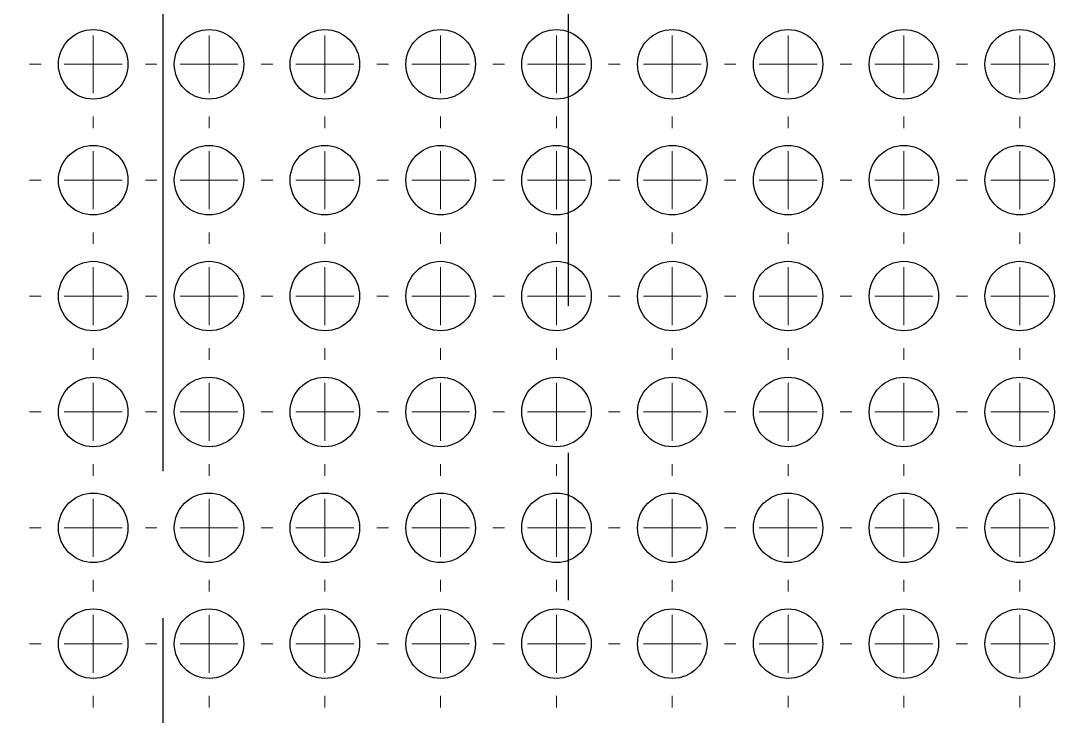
# Model space of a CAD drawing. Header units: millimetres. Extents: x -195 to 429, y -136 to 488.
# Drawn here: x 167.57 to 185.57, y 123.15 to 135.15 of the extents above; entities that cross this region are included whole.
import ezdxf

# ---------------------------------------------------------------- set-up
doc = ezdxf.new("R2010")
doc.units = ezdxf.units.MM
doc.linetypes.add('CENTERX2', pattern=[20.32, 12.7, -2.54, 2.54, -2.54])

# ---------------------------------------------------------------- blocks, each defined once
blk = doc.blocks.new('SW_CENTERMARKSYMBOL_2')
at = {"color": 0, "linetype": 'Continuous', "lineweight": 18}
for p, q in [((0, 1), (0, 1.1)), ((0, 0), (0, 0.5)), ((-1, 0), (-1.1, 0)), ((0, 0), (-0.5, 0)), ((0, 0), (0, -0.5)), ((0, 0), (0.5, 0)), ((1, 0), (1.1, 0)), ((0, -1), (0, -1.1))]:
    blk.add_line(p, q, dxfattribs=at)
blk = doc.blocks.new('SW_CENTERMARKSYMBOL_3')
at = {"color": 0, "linetype": 'Continuous', "lineweight": 18}
for p, q in [((0, 1), (0, 1.1)), ((0, 0), (0, 0.5)), ((-1, 0), (-1.1, 0)), ((0, 0), (-0.5, 0)), ((0, 0), (0, -0.5)), ((0, 0), (0.5, 0)), ((1, 0), (1.1, 0)), ((0, -1), (0, -1.1))]:
    blk.add_line(p, q, dxfattribs=at)
blk = doc.blocks.new('SW_CENTERMARKSYMBOL_5')
at = {"color": 0, "linetype": 'Continuous', "lineweight": 18}
for p, q in [((0, 1), (0, 1.1)), ((0, 0), (0, 0.5)), ((-1, 0), (-1.1, 0)), ((0, 0), (-0.5, 0)), ((0, 0), (0, -0.5)), ((0, 0), (0.5, 0)), ((1, 0), (1.1, 0)), ((0, -1), (0, -1.1))]:
    blk.add_line(p, q, dxfattribs=at)
blk = doc.blocks.new('SW_CENTERMARKSYMBOL_13')
at = {"color": 0, "linetype": 'Continuous', "lineweight": 18}
for p, q in [((0, 1), (0, 1.1)), ((0, 0), (0, 0.5)), ((-1, 0), (-1.1, 0)), ((0, 0), (-0.5, 0)), ((0, 0), (0, -0.5)), ((0, 0), (0.5, 0)), ((1, 0), (1.1, 0)), ((0, -1), (0, -1.1))]:
    blk.add_line(p, q, dxfattribs=at)
blk = doc.blocks.new('SW_CENTERMARKSYMBOL_25')
at = {"color": 0, "linetype": 'Continuous', "lineweight": 18}
for p, q in [((0, 1), (0, 1.1)), ((0, 0), (0, 0.5)), ((-1, 0), (-1.1, 0)), ((0, 0), (-0.5, 0)), ((0, 0), (0, -0.5)), ((0, 0), (0.5, 0)), ((1, 0), (1.1, 0)), ((0, -1), (0, -1.1))]:
    blk.add_line(p, q, dxfattribs=at)
blk = doc.blocks.new('SW_CENTERMARKSYMBOL_26')
at = {"color": 0, "linetype": 'Continuous', "lineweight": 18}
for p, q in [((0, 1), (0, 1.1)), ((0, 0), (0, 0.5)), ((-1, 0), (-1.1, 0)), ((0, 0), (-0.5, 0)), ((0, 0), (0, -0.5)), ((0, 0), (0.5, 0)), ((1, 0), (1.1, 0)), ((0, -1), (0, -1.1))]:
    blk.add_line(p, q, dxfattribs=at)
blk = doc.blocks.new('SW_CENTERMARKSYMBOL_28')
at = {"color": 0, "linetype": 'Continuous', "lineweight": 18}
for p, q in [((0, 1), (0, 1.1)), ((0, 0), (0, 0.5)), ((-1, 0), (-1.1, 0)), ((0, 0), (-0.5, 0)), ((0, 0), (0, -0.5)), ((0, 0), (0.5, 0)), ((1, 0), (1.1, 0)), ((0, -1), (0, -1.1))]:
    blk.add_line(p, q, dxfattribs=at)
blk = doc.blocks.new('SW_CENTERMARKSYMBOL_30')
at = {"color": 0, "linetype": 'Continuous', "lineweight": 18}
for p, q in [((0, 1), (0, 1.1)), ((0, 0), (0, 0.5)), ((-1, 0), (-1.1, 0)), ((0, 0), (-0.5, 0)), ((0, 0), (0, -0.5)), ((0, 0), (0.5, 0)), ((1, 0), (1.1, 0)), ((0, -1), (0, -1.1))]:
    blk.add_line(p, q, dxfattribs=at)
blk = doc.blocks.new('SW_CENTERMARKSYMBOL_31')
at = {"color": 0, "linetype": 'Continuous', "lineweight": 18}
for p, q in [((0, 1), (0, 1.1)), ((0, 0), (0, 0.5)), ((-1, 0), (-1.1, 0)), ((0, 0), (-0.5, 0)), ((0, 0), (0, -0.5)), ((0, 0), (0.5, 0)), ((1, 0), (1.1, 0)), ((0, -1), (0, -1.1))]:
    blk.add_line(p, q, dxfattribs=at)
blk = doc.blocks.new('SW_CENTERMARKSYMBOL_32')
at = {"color": 0, "linetype": 'Continuous', "lineweight": 18}
for p, q in [((0, 1), (0, 1.1)), ((0, 0), (0, 0.5)), ((-1, 0), (-1.1, 0)), ((0, 0), (-0.5, 0)), ((0, 0), (0, -0.5)), ((0, 0), (0.5, 0)), ((1, 0), (1.1, 0)), ((0, -1), (0, -1.1))]:
    blk.add_line(p, q, dxfattribs=at)
blk = doc.blocks.new('SW_CENTERMARKSYMBOL_33')
at = {"color": 0, "linetype": 'Continuous', "lineweight": 18}
for p, q in [((0, 1), (0, 1.1)), ((0, 0), (0, 0.5)), ((-1, 0), (-1.1, 0)), ((0, 0), (-0.5, 0)), ((0, 0), (0, -0.5)), ((0, 0), (0.5, 0)), ((1, 0), (1.1, 0)), ((0, -1), (0, -1.1))]:
    blk.add_line(p, q, dxfattribs=at)
blk = doc.blocks.new('SW_CENTERMARKSYMBOL_36')
at = {"color": 0, "linetype": 'Continuous', "lineweight": 18}
for p, q in [((0, 1), (0, 1.1)), ((0, 0), (0, 0.5)), ((-1, 0), (-1.1, 0)), ((0, 0), (-0.5, 0)), ((0, 0), (0, -0.5)), ((0, 0), (0.5, 0)), ((1, 0), (1.1, 0)), ((0, -1), (0, -1.1))]:
    blk.add_line(p, q, dxfattribs=at)
blk = doc.blocks.new('SW_CENTERMARKSYMBOL_38')
at = {"color": 0, "linetype": 'Continuous', "lineweight": 18}
for p, q in [((0, 1), (0, 1.1)), ((0, 0), (0, 0.5)), ((-1, 0), (-1.1, 0)), ((0, 0), (-0.5, 0)), ((0, 0), (0, -0.5)), ((0, 0), (0.5, 0)), ((1, 0), (1.1, 0)), ((0, -1), (0, -1.1))]:
    blk.add_line(p, q, dxfattribs=at)
blk = doc.blocks.new('SW_CENTERMARKSYMBOL_39')
at = {"color": 0, "linetype": 'Continuous', "lineweight": 18}
for p, q in [((0, 1), (0, 1.1)), ((0, 0), (0, 0.5)), ((-1, 0), (-1.1, 0)), ((0, 0), (-0.5, 0)), ((0, 0), (0, -0.5)), ((0, 0), (0.5, 0)), ((1, 0), (1.1, 0)), ((0, -1), (0, -1.1))]:
    blk.add_line(p, q, dxfattribs=at)
blk = doc.blocks.new('SW_CENTERMARKSYMBOL_40')
at = {"color": 0, "linetype": 'Continuous', "lineweight": 18}
for p, q in [((0, 1), (0, 1.1)), ((0, 0), (0, 0.5)), ((-1, 0), (-1.1, 0)), ((0, 0), (-0.5, 0)), ((0, 0), (0, -0.5)), ((0, 0), (0.5, 0)), ((1, 0), (1.1, 0)), ((0, -1), (0, -1.1))]:
    blk.add_line(p, q, dxfattribs=at)
blk = doc.blocks.new('SW_CENTERMARKSYMBOL_45')
at = {"color": 0, "linetype": 'Continuous', "lineweight": 18}
for p, q in [((0, 1), (0, 1.1)), ((0, 0), (0, 0.5)), ((-1, 0), (-1.1, 0)), ((0, 0), (-0.5, 0)), ((0, 0), (0, -0.5)), ((0, 0), (0.5, 0)), ((1, 0), (1.1, 0)), ((0, -1), (0, -1.1))]:
    blk.add_line(p, q, dxfattribs=at)
blk = doc.blocks.new('SW_CENTERMARKSYMBOL_65')
at = {"color": 0, "linetype": 'Continuous', "lineweight": 18}
for p, q in [((0, 1), (0, 1.1)), ((0, 0), (0, 0.5)), ((-1, 0), (-1.1, 0)), ((0, 0), (-0.5, 0)), ((0, 0), (0, -0.5)), ((0, 0), (0.5, 0)), ((1, 0), (1.1, 0)), ((0, -1), (0, -1.1))]:
    blk.add_line(p, q, dxfattribs=at)
blk = doc.blocks.new('SW_CENTERMARKSYMBOL_69')
at = {"color": 0, "linetype": 'Continuous', "lineweight": 18}
for p, q in [((0, 1), (0, 1.1)), ((0, 0), (0, 0.5)), ((-1, 0), (-1.1, 0)), ((0, 0), (-0.5, 0)), ((0, 0), (0, -0.5)), ((0, 0), (0.5, 0)), ((1, 0), (1.1, 0)), ((0, -1), (0, -1.1))]:
    blk.add_line(p, q, dxfattribs=at)
blk = doc.blocks.new('SW_CENTERMARKSYMBOL_70')
at = {"color": 0, "linetype": 'Continuous', "lineweight": 18}
for p, q in [((0, 1), (0, 1.1)), ((0, 0), (0, 0.5)), ((-1, 0), (-1.1, 0)), ((0, 0), (-0.5, 0)), ((0, 0), (0, -0.5)), ((0, 0), (0.5, 0)), ((1, 0), (1.1, 0)), ((0, -1), (0, -1.1))]:
    blk.add_line(p, q, dxfattribs=at)
blk = doc.blocks.new('SW_CENTERMARKSYMBOL_71')
at = {"color": 0, "linetype": 'Continuous', "lineweight": 18}
for p, q in [((0, 1), (0, 1.1)), ((0, 0), (0, 0.5)), ((-1, 0), (-1.1, 0)), ((0, 0), (-0.5, 0)), ((0, 0), (0, -0.5)), ((0, 0), (0.5, 0)), ((1, 0), (1.1, 0)), ((0, -1), (0, -1.1))]:
    blk.add_line(p, q, dxfattribs=at)
blk = doc.blocks.new('SW_CENTERMARKSYMBOL_75')
at = {"color": 0, "linetype": 'Continuous', "lineweight": 18}
for p, q in [((0, 1), (0, 1.1)), ((0, 0), (0, 0.5)), ((-1, 0), (-1.1, 0)), ((0, 0), (-0.5, 0)), ((0, 0), (0, -0.5)), ((0, 0), (0.5, 0)), ((1, 0), (1.1, 0)), ((0, -1), (0, -1.1))]:
    blk.add_line(p, q, dxfattribs=at)
blk = doc.blocks.new('SW_CENTERMARKSYMBOL_77')
at = {"color": 0, "linetype": 'Continuous', "lineweight": 18}
for p, q in [((0, 1), (0, 1.1)), ((0, 0), (0, 0.5)), ((-1, 0), (-1.1, 0)), ((0, 0), (-0.5, 0)), ((0, 0), (0, -0.5)), ((0, 0), (0.5, 0)), ((1, 0), (1.1, 0)), ((0, -1), (0, -1.1))]:
    blk.add_line(p, q, dxfattribs=at)
blk = doc.blocks.new('SW_CENTERMARKSYMBOL_81')
at = {"color": 0, "linetype": 'Continuous', "lineweight": 18}
for p, q in [((0, 1), (0, 1.1)), ((0, 0), (0, 0.5)), ((-1, 0), (-1.1, 0)), ((0, 0), (-0.5, 0)), ((0, 0), (0, -0.5)), ((0, 0), (0.5, 0)), ((1, 0), (1.1, 0)), ((0, -1), (0, -1.1))]:
    blk.add_line(p, q, dxfattribs=at)
blk = doc.blocks.new('SW_CENTERMARKSYMBOL_82')
at = {"color": 0, "linetype": 'Continuous', "lineweight": 18}
for p, q in [((0, 1), (0, 1.1)), ((0, 0), (0, 0.5)), ((-1, 0), (-1.1, 0)), ((0, 0), (-0.5, 0)), ((0, 0), (0, -0.5)), ((0, 0), (0.5, 0)), ((1, 0), (1.1, 0)), ((0, -1), (0, -1.1))]:
    blk.add_line(p, q, dxfattribs=at)
blk = doc.blocks.new('SW_CENTERMARKSYMBOL_84')
at = {"color": 0, "linetype": 'Continuous', "lineweight": 18}
for p, q in [((0, 1), (0, 1.1)), ((0, 0), (0, 0.5)), ((-1, 0), (-1.1, 0)), ((0, 0), (-0.5, 0)), ((0, 0), (0, -0.5)), ((0, 0), (0.5, 0)), ((1, 0), (1.1, 0)), ((0, -1), (0, -1.1))]:
    blk.add_line(p, q, dxfattribs=at)
blk = doc.blocks.new('SW_CENTERMARKSYMBOL_85')
at = {"color": 0, "linetype": 'Continuous', "lineweight": 18}
for p, q in [((0, 1), (0, 1.1)), ((0, 0), (0, 0.5)), ((-1, 0), (-1.1, 0)), ((0, 0), (-0.5, 0)), ((0, 0), (0, -0.5)), ((0, 0), (0.5, 0)), ((1, 0), (1.1, 0)), ((0, -1), (0, -1.1))]:
    blk.add_line(p, q, dxfattribs=at)
blk = doc.blocks.new('SW_CENTERMARKSYMBOL_86')
at = {"color": 0, "linetype": 'Continuous', "lineweight": 18}
for p, q in [((0, 1), (0, 1.1)), ((0, 0), (0, 0.5)), ((-1, 0), (-1.1, 0)), ((0, 0), (-0.5, 0)), ((0, 0), (0, -0.5)), ((0, 0), (0.5, 0)), ((1, 0), (1.1, 0)), ((0, -1), (0, -1.1))]:
    blk.add_line(p, q, dxfattribs=at)
blk = doc.blocks.new('SW_CENTERMARKSYMBOL_360')
at = {"color": 0, "linetype": 'Continuous', "lineweight": 18}
for p, q in [((0, 1), (0, 1.1)), ((0, 0), (0, 0.5)), ((-1, 0), (-1.1, 0)), ((0, 0), (-0.5, 0)), ((0, 0), (0, -0.5)), ((0, 0), (0.5, 0)), ((1, 0), (1.1, 0)), ((0, -1), (0, -1.1))]:
    blk.add_line(p, q, dxfattribs=at)
blk = doc.blocks.new('SW_CENTERMARKSYMBOL_361')
at = {"color": 0, "linetype": 'Continuous', "lineweight": 18}
for p, q in [((0, 1), (0, 1.1)), ((0, 0), (0, 0.5)), ((-1, 0), (-1.1, 0)), ((0, 0), (-0.5, 0)), ((0, 0), (0, -0.5)), ((0, 0), (0.5, 0)), ((1, 0), (1.1, 0)), ((0, -1), (0, -1.1))]:
    blk.add_line(p, q, dxfattribs=at)
blk = doc.blocks.new('SW_CENTERMARKSYMBOL_362')
at = {"color": 0, "linetype": 'Continuous', "lineweight": 18}
for p, q in [((0, 1), (0, 1.1)), ((0, 0), (0, 0.5)), ((-1, 0), (-1.1, 0)), ((0, 0), (-0.5, 0)), ((0, 0), (0, -0.5)), ((0, 0), (0.5, 0)), ((1, 0), (1.1, 0)), ((0, -1), (0, -1.1))]:
    blk.add_line(p, q, dxfattribs=at)
blk = doc.blocks.new('SW_CENTERMARKSYMBOL_363')
at = {"color": 0, "linetype": 'Continuous', "lineweight": 18}
for p, q in [((0, 1), (0, 1.1)), ((0, 0), (0, 0.5)), ((-1, 0), (-1.1, 0)), ((0, 0), (-0.5, 0)), ((0, 0), (0, -0.5)), ((0, 0), (0.5, 0)), ((1, 0), (1.1, 0)), ((0, -1), (0, -1.1))]:
    blk.add_line(p, q, dxfattribs=at)
blk = doc.blocks.new('SW_CENTERMARKSYMBOL_365')
at = {"color": 0, "linetype": 'Continuous', "lineweight": 18}
for p, q in [((0, 1), (0, 1.1)), ((0, 0), (0, 0.5)), ((-1, 0), (-1.1, 0)), ((0, 0), (-0.5, 0)), ((0, 0), (0, -0.5)), ((0, 0), (0.5, 0)), ((1, 0), (1.1, 0)), ((0, -1), (0, -1.1))]:
    blk.add_line(p, q, dxfattribs=at)
blk = doc.blocks.new('SW_CENTERMARKSYMBOL_366')
at = {"color": 0, "linetype": 'Continuous', "lineweight": 18}
for p, q in [((0, 1), (0, 1.1)), ((0, 0), (0, 0.5)), ((-1, 0), (-1.1, 0)), ((0, 0), (-0.5, 0)), ((0, 0), (0, -0.5)), ((0, 0), (0.5, 0)), ((1, 0), (1.1, 0)), ((0, -1), (0, -1.1))]:
    blk.add_line(p, q, dxfattribs=at)
blk = doc.blocks.new('SW_CENTERMARKSYMBOL_367')
at = {"color": 0, "linetype": 'Continuous', "lineweight": 18}
for p, q in [((0, 1), (0, 1.1)), ((0, 0), (0, 0.5)), ((-1, 0), (-1.1, 0)), ((0, 0), (-0.5, 0)), ((0, 0), (0, -0.5)), ((0, 0), (0.5, 0)), ((1, 0), (1.1, 0)), ((0, -1), (0, -1.1))]:
    blk.add_line(p, q, dxfattribs=at)
blk = doc.blocks.new('SW_CENTERMARKSYMBOL_372')
at = {"color": 0, "linetype": 'Continuous', "lineweight": 18}
for p, q in [((0, 1), (0, 1.1)), ((0, 0), (0, 0.5)), ((-1, 0), (-1.1, 0)), ((0, 0), (-0.5, 0)), ((0, 0), (0, -0.5)), ((0, 0), (0.5, 0)), ((1, 0), (1.1, 0)), ((0, -1), (0, -1.1))]:
    blk.add_line(p, q, dxfattribs=at)
blk = doc.blocks.new('SW_CENTERMARKSYMBOL_380')
at = {"color": 0, "linetype": 'Continuous', "lineweight": 18}
for p, q in [((0, 1), (0, 1.1)), ((0, 0), (0, 0.5)), ((-1, 0), (-1.1, 0)), ((0, 0), (-0.5, 0)), ((0, 0), (0, -0.5)), ((0, 0), (0.5, 0)), ((1, 0), (1.1, 0)), ((0, -1), (0, -1.1))]:
    blk.add_line(p, q, dxfattribs=at)
blk = doc.blocks.new('SW_CENTERMARKSYMBOL_400')
at = {"color": 0, "linetype": 'Continuous', "lineweight": 18}
for p, q in [((0, 1), (0, 1.1)), ((0, 0), (0, 0.5)), ((-1, 0), (-1.1, 0)), ((0, 0), (-0.5, 0)), ((0, 0), (0, -0.5)), ((0, 0), (0.5, 0)), ((1, 0), (1.1, 0)), ((0, -1), (0, -1.1))]:
    blk.add_line(p, q, dxfattribs=at)
blk = doc.blocks.new('SW_CENTERMARKSYMBOL_401')
at = {"color": 0, "linetype": 'Continuous', "lineweight": 18}
for p, q in [((0, 1), (0, 1.1)), ((0, 0), (0, 0.5)), ((-1, 0), (-1.1, 0)), ((0, 0), (-0.5, 0)), ((0, 0), (0, -0.5)), ((0, 0), (0.5, 0)), ((1, 0), (1.1, 0)), ((0, -1), (0, -1.1))]:
    blk.add_line(p, q, dxfattribs=at)
blk = doc.blocks.new('SW_CENTERMARKSYMBOL_402')
at = {"color": 0, "linetype": 'Continuous', "lineweight": 18}
for p, q in [((0, 1), (0, 1.1)), ((0, 0), (0, 0.5)), ((-1, 0), (-1.1, 0)), ((0, 0), (-0.5, 0)), ((0, 0), (0, -0.5)), ((0, 0), (0.5, 0)), ((1, 0), (1.1, 0)), ((0, -1), (0, -1.1))]:
    blk.add_line(p, q, dxfattribs=at)
blk = doc.blocks.new('SW_CENTERMARKSYMBOL_403')
at = {"color": 0, "linetype": 'Continuous', "lineweight": 18}
for p, q in [((0, 1), (0, 1.1)), ((0, 0), (0, 0.5)), ((-1, 0), (-1.1, 0)), ((0, 0), (-0.5, 0)), ((0, 0), (0, -0.5)), ((0, 0), (0.5, 0)), ((1, 0), (1.1, 0)), ((0, -1), (0, -1.1))]:
    blk.add_line(p, q, dxfattribs=at)
blk = doc.blocks.new('SW_CENTERMARKSYMBOL_405')
at = {"color": 0, "linetype": 'Continuous', "lineweight": 18}
for p, q in [((0, 1), (0, 1.1)), ((0, 0), (0, 0.5)), ((-1, 0), (-1.1, 0)), ((0, 0), (-0.5, 0)), ((0, 0), (0, -0.5)), ((0, 0), (0.5, 0)), ((1, 0), (1.1, 0)), ((0, -1), (0, -1.1))]:
    blk.add_line(p, q, dxfattribs=at)
blk = doc.blocks.new('SW_CENTERMARKSYMBOL_406')
at = {"color": 0, "linetype": 'Continuous', "lineweight": 18}
for p, q in [((0, 1), (0, 1.1)), ((0, 0), (0, 0.5)), ((-1, 0), (-1.1, 0)), ((0, 0), (-0.5, 0)), ((0, 0), (0, -0.5)), ((0, 0), (0.5, 0)), ((1, 0), (1.1, 0)), ((0, -1), (0, -1.1))]:
    blk.add_line(p, q, dxfattribs=at)
blk = doc.blocks.new('SW_CENTERMARKSYMBOL_407')
at = {"color": 0, "linetype": 'Continuous', "lineweight": 18}
for p, q in [((0, 1), (0, 1.1)), ((0, 0), (0, 0.5)), ((-1, 0), (-1.1, 0)), ((0, 0), (-0.5, 0)), ((0, 0), (0, -0.5)), ((0, 0), (0.5, 0)), ((1, 0), (1.1, 0)), ((0, -1), (0, -1.1))]:
    blk.add_line(p, q, dxfattribs=at)
blk = doc.blocks.new('SW_CENTERMARKSYMBOL_408')
at = {"color": 0, "linetype": 'Continuous', "lineweight": 18}
for p, q in [((0, 1), (0, 1.1)), ((0, 0), (0, 0.5)), ((-1, 0), (-1.1, 0)), ((0, 0), (-0.5, 0)), ((0, 0), (0, -0.5)), ((0, 0), (0.5, 0)), ((1, 0), (1.1, 0)), ((0, -1), (0, -1.1))]:
    blk.add_line(p, q, dxfattribs=at)
blk = doc.blocks.new('SW_CENTERMARKSYMBOL_409')
at = {"color": 0, "linetype": 'Continuous', "lineweight": 18}
for p, q in [((0, 1), (0, 1.1)), ((0, 0), (0, 0.5)), ((-1, 0), (-1.1, 0)), ((0, 0), (-0.5, 0)), ((0, 0), (0, -0.5)), ((0, 0), (0.5, 0)), ((1, 0), (1.1, 0)), ((0, -1), (0, -1.1))]:
    blk.add_line(p, q, dxfattribs=at)
blk = doc.blocks.new('SW_CENTERMARKSYMBOL_410')
at = {"color": 0, "linetype": 'Continuous', "lineweight": 18}
for p, q in [((0, 1), (0, 1.1)), ((0, 0), (0, 0.5)), ((-1, 0), (-1.1, 0)), ((0, 0), (-0.5, 0)), ((0, 0), (0, -0.5)), ((0, 0), (0.5, 0)), ((1, 0), (1.1, 0)), ((0, -1), (0, -1.1))]:
    blk.add_line(p, q, dxfattribs=at)
blk = doc.blocks.new('SW_CENTERMARKSYMBOL_411')
at = {"color": 0, "linetype": 'Continuous', "lineweight": 18}
for p, q in [((0, 1), (0, 1.1)), ((0, 0), (0, 0.5)), ((-1, 0), (-1.1, 0)), ((0, 0), (-0.5, 0)), ((0, 0), (0, -0.5)), ((0, 0), (0.5, 0)), ((1, 0), (1.1, 0)), ((0, -1), (0, -1.1))]:
    blk.add_line(p, q, dxfattribs=at)
blk = doc.blocks.new('SW_CENTERMARKSYMBOL_413')
at = {"color": 0, "linetype": 'Continuous', "lineweight": 18}
for p, q in [((0, 1), (0, 1.1)), ((0, 0), (0, 0.5)), ((-1, 0), (-1.1, 0)), ((0, 0), (-0.5, 0)), ((0, 0), (0, -0.5)), ((0, 0), (0.5, 0)), ((1, 0), (1.1, 0)), ((0, -1), (0, -1.1))]:
    blk.add_line(p, q, dxfattribs=at)
blk = doc.blocks.new('SW_CENTERMARKSYMBOL_414')
at = {"color": 0, "linetype": 'Continuous', "lineweight": 18}
for p, q in [((0, 1), (0, 1.1)), ((0, 0), (0, 0.5)), ((-1, 0), (-1.1, 0)), ((0, 0), (-0.5, 0)), ((0, 0), (0, -0.5)), ((0, 0), (0.5, 0)), ((1, 0), (1.1, 0)), ((0, -1), (0, -1.1))]:
    blk.add_line(p, q, dxfattribs=at)
blk = doc.blocks.new('SW_CENTERMARKSYMBOL_415')
at = {"color": 0, "linetype": 'Continuous', "lineweight": 18}
for p, q in [((0, 1), (0, 1.1)), ((0, 0), (0, 0.5)), ((-1, 0), (-1.1, 0)), ((0, 0), (-0.5, 0)), ((0, 0), (0, -0.5)), ((0, 0), (0.5, 0)), ((1, 0), (1.1, 0)), ((0, -1), (0, -1.1))]:
    blk.add_line(p, q, dxfattribs=at)
blk = doc.blocks.new('SW_CENTERMARKSYMBOL_417')
at = {"color": 0, "linetype": 'Continuous', "lineweight": 18}
for p, q in [((0, 1), (0, 1.1)), ((0, 0), (0, 0.5)), ((-1, 0), (-1.1, 0)), ((0, 0), (-0.5, 0)), ((0, 0), (0, -0.5)), ((0, 0), (0.5, 0)), ((1, 0), (1.1, 0)), ((0, -1), (0, -1.1))]:
    blk.add_line(p, q, dxfattribs=at)
blk = doc.blocks.new('SW_CENTERMARKSYMBOL_418')
at = {"color": 0, "linetype": 'Continuous', "lineweight": 18}
for p, q in [((0, 1), (0, 1.1)), ((0, 0), (0, 0.5)), ((-1, 0), (-1.1, 0)), ((0, 0), (-0.5, 0)), ((0, 0), (0, -0.5)), ((0, 0), (0.5, 0)), ((1, 0), (1.1, 0)), ((0, -1), (0, -1.1))]:
    blk.add_line(p, q, dxfattribs=at)
blk = doc.blocks.new('SW_CENTERMARKSYMBOL_419')
at = {"color": 0, "linetype": 'Continuous', "lineweight": 18}
for p, q in [((0, 1), (0, 1.1)), ((0, 0), (0, 0.5)), ((-1, 0), (-1.1, 0)), ((0, 0), (-0.5, 0)), ((0, 0), (0, -0.5)), ((0, 0), (0.5, 0)), ((1, 0), (1.1, 0)), ((0, -1), (0, -1.1))]:
    blk.add_line(p, q, dxfattribs=at)
blk = doc.blocks.new('SW_CENTERMARKSYMBOL_420')
at = {"color": 0, "linetype": 'Continuous', "lineweight": 18}
for p, q in [((0, 1), (0, 1.1)), ((0, 0), (0, 0.5)), ((-1, 0), (-1.1, 0)), ((0, 0), (-0.5, 0)), ((0, 0), (0, -0.5)), ((0, 0), (0.5, 0)), ((1, 0), (1.1, 0)), ((0, -1), (0, -1.1))]:
    blk.add_line(p, q, dxfattribs=at)
blk = doc.blocks.new('SW_CENTERMARKSYMBOL_439')
at = {"color": 0, "linetype": 'Continuous', "lineweight": 18}
for p, q in [((0, 1), (0, 1.1)), ((0, 0), (0, 0.5)), ((-1, 0), (-1.1, 0)), ((0, 0), (-0.5, 0)), ((0, 0), (0, -0.5)), ((0, 0), (0.5, 0)), ((1, 0), (1.1, 0)), ((0, -1), (0, -1.1))]:
    blk.add_line(p, q, dxfattribs=at)
blk = doc.blocks.new('SW_CENTERMARKSYMBOL_460')
at = {"color": 0, "linetype": 'Continuous', "lineweight": 18}
for p, q in [((0, 1), (0, 1.1)), ((0, 0), (0, 0.5)), ((-1, 0), (-1.1, 0)), ((0, 0), (-0.5, 0)), ((0, 0), (0, -0.5)), ((0, 0), (0.5, 0)), ((1, 0), (1.1, 0)), ((0, -1), (0, -1.1))]:
    blk.add_line(p, q, dxfattribs=at)
blk = doc.blocks.new('SW_CENTERMARKSYMBOL_465')
at = {"color": 0, "linetype": 'Continuous', "lineweight": 18}
for p, q in [((0, 1), (0, 1.1)), ((0, 0), (0, 0.5)), ((-1, 0), (-1.1, 0)), ((0, 0), (-0.5, 0)), ((0, 0), (0, -0.5)), ((0, 0), (0.5, 0)), ((1, 0), (1.1, 0)), ((0, -1), (0, -1.1))]:
    blk.add_line(p, q, dxfattribs=at)
blk = doc.blocks.new('SW_CENTERMARKSYMBOL_466')
at = {"color": 0, "linetype": 'Continuous', "lineweight": 18}
for p, q in [((0, 1), (0, 1.1)), ((0, 0), (0, 0.5)), ((-1, 0), (-1.1, 0)), ((0, 0), (-0.5, 0)), ((0, 0), (0, -0.5)), ((0, 0), (0.5, 0)), ((1, 0), (1.1, 0)), ((0, -1), (0, -1.1))]:
    blk.add_line(p, q, dxfattribs=at)
blk = doc.blocks.new('SW_CENTERMARKSYMBOL_540')
at = {"color": 0, "linetype": 'Continuous', "lineweight": 18}
for p, q in [((0, 1), (0, 1.1)), ((0, 0), (0, 0.5)), ((-1, 0), (-1.1, 0)), ((0, 0), (-0.5, 0)), ((0, 0), (0, -0.5)), ((0, 0), (0.5, 0)), ((1, 0), (1.1, 0)), ((0, -1), (0, -1.1))]:
    blk.add_line(p, q, dxfattribs=at)
blk = doc.blocks.new('SW_CENTERMARKSYMBOL_552')
at = {"color": 0, "linetype": 'Continuous', "lineweight": 18}
for p, q in [((0, 1), (0, 1.1)), ((0, 0), (0, 0.5)), ((-1, 0), (-1.1, 0)), ((0, 0), (-0.5, 0)), ((0, 0), (0, -0.5)), ((0, 0), (0.5, 0)), ((1, 0), (1.1, 0)), ((0, -1), (0, -1.1))]:
    blk.add_line(p, q, dxfattribs=at)
blk = doc.blocks.new('SW_CENTERMARKSYMBOL_559')
at = {"color": 0, "linetype": 'Continuous', "lineweight": 18}
for p, q in [((0, 1), (0, 1.1)), ((0, 0), (0, 0.5)), ((-1, 0), (-1.1, 0)), ((0, 0), (-0.5, 0)), ((0, 0), (0, -0.5)), ((0, 0), (0.5, 0)), ((1, 0), (1.1, 0)), ((0, -1), (0, -1.1))]:
    blk.add_line(p, q, dxfattribs=at)
blk = doc.blocks.new('SW_CENTERMARKSYMBOL_561')
at = {"color": 0, "linetype": 'Continuous', "lineweight": 18}
for p, q in [((0, 1), (0, 1.1)), ((0, 0), (0, 0.5)), ((-1, 0), (-1.1, 0)), ((0, 0), (-0.5, 0)), ((0, 0), (0, -0.5)), ((0, 0), (0.5, 0)), ((1, 0), (1.1, 0)), ((0, -1), (0, -1.1))]:
    blk.add_line(p, q, dxfattribs=at)
blk = doc.blocks.new('SW_CENTERMARKSYMBOL_562')
at = {"color": 0, "linetype": 'Continuous', "lineweight": 18}
for p, q in [((0, 1), (0, 1.1)), ((0, 0), (0, 0.5)), ((-1, 0), (-1.1, 0)), ((0, 0), (-0.5, 0)), ((0, 0), (0, -0.5)), ((0, 0), (0.5, 0)), ((1, 0), (1.1, 0)), ((0, -1), (0, -1.1))]:
    blk.add_line(p, q, dxfattribs=at)
blk = doc.blocks.new('SW_CENTERMARKSYMBOL_563')
at = {"color": 0, "linetype": 'Continuous', "lineweight": 18}
for p, q in [((0, 1), (0, 1.1)), ((0, 0), (0, 0.5)), ((-1, 0), (-1.1, 0)), ((0, 0), (-0.5, 0)), ((0, 0), (0, -0.5)), ((0, 0), (0.5, 0)), ((1, 0), (1.1, 0)), ((0, -1), (0, -1.1))]:
    blk.add_line(p, q, dxfattribs=at)
blk = doc.blocks.new('SW_CENTERMARKSYMBOL_566')
at = {"color": 0, "linetype": 'Continuous', "lineweight": 18}
for p, q in [((0, 1), (0, 1.1)), ((0, 0), (0, 0.5)), ((-1, 0), (-1.1, 0)), ((0, 0), (-0.5, 0)), ((0, 0), (0, -0.5)), ((0, 0), (0.5, 0)), ((1, 0), (1.1, 0)), ((0, -1), (0, -1.1))]:
    blk.add_line(p, q, dxfattribs=at)
blk = doc.blocks.new('SW_CENTERMARKSYMBOL_584')
at = {"color": 0, "linetype": 'Continuous', "lineweight": 18}
for p, q in [((0, 1), (0, 1.1)), ((0, 0), (0, 0.5)), ((-1, 0), (-1.1, 0)), ((0, 0), (-0.5, 0)), ((0, 0), (0, -0.5)), ((0, 0), (0.5, 0)), ((1, 0), (1.1, 0)), ((0, -1), (0, -1.1))]:
    blk.add_line(p, q, dxfattribs=at)
blk = doc.blocks.new('SW_CENTERMARKSYMBOL_587')
at = {"color": 0, "linetype": 'Continuous', "lineweight": 18}
for p, q in [((0, 1), (0, 1.1)), ((0, 0), (0, 0.5)), ((-1, 0), (-1.1, 0)), ((0, 0), (-0.5, 0)), ((0, 0), (0, -0.5)), ((0, 0), (0.5, 0)), ((1, 0), (1.1, 0)), ((0, -1), (0, -1.1))]:
    blk.add_line(p, q, dxfattribs=at)
blk = doc.blocks.new('SW_CENTERMARKSYMBOL_589')
at = {"color": 0, "linetype": 'Continuous', "lineweight": 18}
for p, q in [((0, 1), (0, 1.1)), ((0, 0), (0, 0.5)), ((-1, 0), (-1.1, 0)), ((0, 0), (-0.5, 0)), ((0, 0), (0, -0.5)), ((0, 0), (0.5, 0)), ((1, 0), (1.1, 0)), ((0, -1), (0, -1.1))]:
    blk.add_line(p, q, dxfattribs=at)
blk = doc.blocks.new('SW_CENTERMARKSYMBOL_590')
at = {"color": 0, "linetype": 'Continuous', "lineweight": 18}
for p, q in [((0, 1), (0, 1.1)), ((0, 0), (0, 0.5)), ((-1, 0), (-1.1, 0)), ((0, 0), (-0.5, 0)), ((0, 0), (0, -0.5)), ((0, 0), (0.5, 0)), ((1, 0), (1.1, 0)), ((0, -1), (0, -1.1))]:
    blk.add_line(p, q, dxfattribs=at)
blk = doc.blocks.new('SW_CENTERMARKSYMBOL_591')
at = {"color": 0, "linetype": 'Continuous', "lineweight": 18}
for p, q in [((0, 1), (0, 1.1)), ((0, 0), (0, 0.5)), ((-1, 0), (-1.1, 0)), ((0, 0), (-0.5, 0)), ((0, 0), (0, -0.5)), ((0, 0), (0.5, 0)), ((1, 0), (1.1, 0)), ((0, -1), (0, -1.1))]:
    blk.add_line(p, q, dxfattribs=at)

msp = doc.modelspace()

# ---------------------------------------------------------------- linework, layer by layer
at = {"color": 7, "linetype": 'CENTERX2'}
for p, q in [((177.0202, 488.3702), (177.0202, -135.7733)), ((170.0202, 160.3985), (170.0202, 110.3985))]:
    msp.add_line(p, q, dxfattribs=at)
at = {"color": 7, "linetype": 'Continuous', "lineweight": 25}
for centre in [(168.8202, 134.3985), (170.8202, 134.3985), (172.8202, 134.3985), (174.8202, 134.3985), (176.8202, 134.3985), (178.8202, 134.3985), (180.8202, 134.3985), (182.8202, 134.3985), (184.8202, 134.3985), (168.8202, 132.3985), (170.8202, 132.3985), (172.8202, 132.3985), (174.8202, 132.3985), (176.8202, 132.3985), (178.8202, 132.3985), (180.8202, 132.3985), (182.8202, 132.3985), (184.8202, 132.3985), (168.8202, 130.3985), (170.8202, 130.3985), (172.8202, 130.3985), (174.8202, 130.3985), (176.8202, 130.3985), (178.8202, 130.3985), (180.8202, 130.3985), (182.8202, 130.3985), (184.8202, 130.3985), (168.8202, 128.3985), (170.8202, 128.3985), (172.8202, 128.3985), (174.8202, 128.3985), (176.8202, 128.3985), (178.8202, 128.3985), (180.8202, 128.3985), (182.8202, 128.3985), (184.8202, 128.3985), (168.8202, 126.3985), (170.8202, 126.3985), (172.8202, 126.3985), (174.8202, 126.3985), (176.8202, 126.3985), (178.8202, 126.3985), (180.8202, 126.3985), (182.8202, 126.3985), (184.8202, 126.3985), (168.8202, 124.3985), (170.8202, 124.3985), (172.8202, 124.3985), (174.8202, 124.3985), (176.8202, 124.3985), (178.8202, 124.3985), (180.8202, 124.3985), (182.8202, 124.3985), (184.8202, 124.3985)]:
    msp.add_circle(centre, 0.6, dxfattribs=at)

# ---------------------------------------------------------------- block references
at = {"color": 7, "linetype": 'Continuous', "lineweight": 0}
for name, p in [('SW_CENTERMARKSYMBOL_465', (166.8202, 134.3985)), ('SW_CENTERMARKSYMBOL_466', (168.8202, 134.3985)), ('SW_CENTERMARKSYMBOL_367', (170.8202, 134.3985)), ('SW_CENTERMARKSYMBOL_360', (172.8202, 134.3985)), ('SW_CENTERMARKSYMBOL_365', (174.8202, 134.3985)), ('SW_CENTERMARKSYMBOL_366', (176.8202, 134.3985)), ('SW_CENTERMARKSYMBOL_363', (178.8202, 134.3985)), ('SW_CENTERMARKSYMBOL_372', (180.8202, 134.3985)), ('SW_CENTERMARKSYMBOL_361', (182.8202, 134.3985)), ('SW_CENTERMARKSYMBOL_362', (184.8202, 134.3985)), ('SW_CENTERMARKSYMBOL_566', (166.8202, 132.3985)), ('SW_CENTERMARKSYMBOL_563', (168.8202, 132.3985)), ('SW_CENTERMARKSYMBOL_540', (170.8202, 132.3985)), ('SW_CENTERMARKSYMBOL_561', (172.8202, 132.3985)), ('SW_CENTERMARKSYMBOL_562', (174.8202, 132.3985)), ('SW_CENTERMARKSYMBOL_591', (176.8202, 132.3985)), ('SW_CENTERMARKSYMBOL_584', (178.8202, 132.3985)), ('SW_CENTERMARKSYMBOL_589', (180.8202, 132.3985)), ('SW_CENTERMARKSYMBOL_590', (182.8202, 132.3985)), ('SW_CENTERMARKSYMBOL_587', (184.8202, 132.3985)), ('SW_CENTERMARKSYMBOL_407', (166.8202, 130.3985)), ('SW_CENTERMARKSYMBOL_400', (168.8202, 130.3985)), ('SW_CENTERMARKSYMBOL_405', (170.8202, 130.3985)), ('SW_CENTERMARKSYMBOL_406', (172.8202, 130.3985)), ('SW_CENTERMARKSYMBOL_403', (174.8202, 130.3985)), ('SW_CENTERMARKSYMBOL_380', (176.8202, 130.3985)), ('SW_CENTERMARKSYMBOL_401', (178.8202, 130.3985)), ('SW_CENTERMARKSYMBOL_402', (180.8202, 130.3985)), ('SW_CENTERMARKSYMBOL_559', (182.8202, 130.3985)), ('SW_CENTERMARKSYMBOL_552', (184.8202, 130.3985)), ('SW_CENTERMARKSYMBOL_13', (166.8202, 128.3985)), ('SW_CENTERMARKSYMBOL_2', (168.8202, 128.3985)), ('SW_CENTERMARKSYMBOL_3', (170.8202, 128.3985)), ('SW_CENTERMARKSYMBOL_32', (172.8202, 128.3985)), ('SW_CENTERMARKSYMBOL_25', (174.8202, 128.3985)), ('SW_CENTERMARKSYMBOL_30', (176.8202, 128.3985)), ('SW_CENTERMARKSYMBOL_31', (178.8202, 128.3985)), ('SW_CENTERMARKSYMBOL_28', (180.8202, 128.3985)), ('SW_CENTERMARKSYMBOL_5', (182.8202, 128.3985)), ('SW_CENTERMARKSYMBOL_26', (184.8202, 128.3985)), ('SW_CENTERMARKSYMBOL_82', (166.8202, 126.3985)), ('SW_CENTERMARKSYMBOL_81', (168.8202, 126.3985)), ('SW_CENTERMARKSYMBOL_84', (170.8202, 126.3985)), ('SW_CENTERMARKSYMBOL_75', (172.8202, 126.3985)), ('SW_CENTERMARKSYMBOL_86', (174.8202, 126.3985)), ('SW_CENTERMARKSYMBOL_85', (176.8202, 126.3985)), ('SW_CENTERMARKSYMBOL_71', (178.8202, 126.3985)), ('SW_CENTERMARKSYMBOL_65', (180.8202, 126.3985)), ('SW_CENTERMARKSYMBOL_69', (182.8202, 126.3985)), ('SW_CENTERMARKSYMBOL_70', (184.8202, 126.3985)), ('SW_CENTERMARKSYMBOL_77', (166.8202, 124.3985)), ('SW_CENTERMARKSYMBOL_415', (168.8202, 124.3985)), ('SW_CENTERMARKSYMBOL_408', (170.8202, 124.3985)), ('SW_CENTERMARKSYMBOL_413', (172.8202, 124.3985)), ('SW_CENTERMARKSYMBOL_414', (174.8202, 124.3985)), ('SW_CENTERMARKSYMBOL_411', (176.8202, 124.3985)), ('SW_CENTERMARKSYMBOL_420', (178.8202, 124.3985)), ('SW_CENTERMARKSYMBOL_409', (180.8202, 124.3985)), ('SW_CENTERMARKSYMBOL_410', (182.8202, 124.3985)), ('SW_CENTERMARKSYMBOL_439', (184.8202, 124.3985)), ('SW_CENTERMARKSYMBOL_419', (166.8202, 122.3985)), ('SW_CENTERMARKSYMBOL_460', (168.8202, 122.3985)), ('SW_CENTERMARKSYMBOL_417', (170.8202, 122.3985)), ('SW_CENTERMARKSYMBOL_418', (172.8202, 122.3985)), ('SW_CENTERMARKSYMBOL_40', (174.8202, 122.3985)), ('SW_CENTERMARKSYMBOL_33', (176.8202, 122.3985)), ('SW_CENTERMARKSYMBOL_38', (178.8202, 122.3985)), ('SW_CENTERMARKSYMBOL_39', (180.8202, 122.3985)), ('SW_CENTERMARKSYMBOL_36', (182.8202, 122.3985)), ('SW_CENTERMARKSYMBOL_45', (184.8202, 122.3985))]:
    msp.add_blockref(name, p, dxfattribs=at)

doc.saveas('drawing.dxf')
